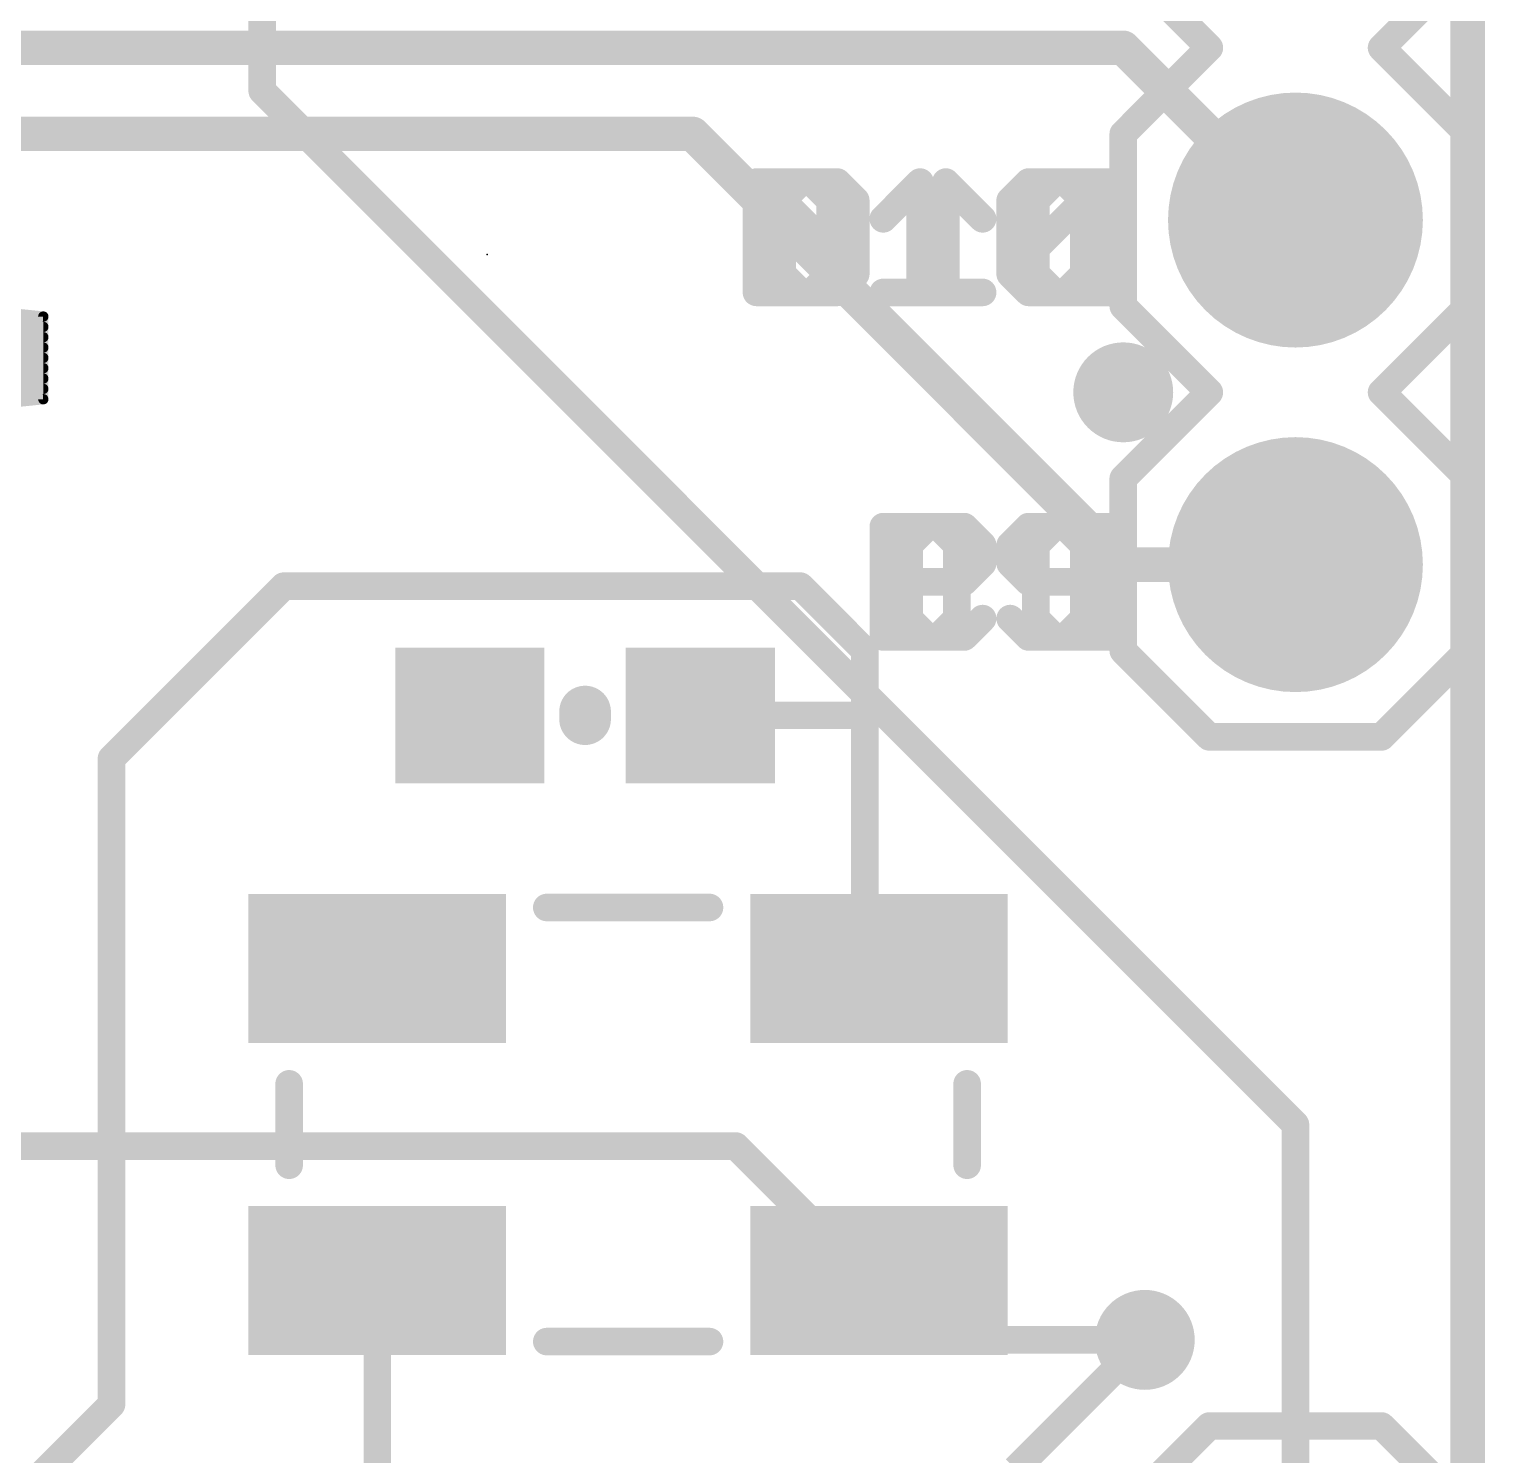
# Model space of a CAD drawing. Extents: x -11.6 to 46, y -5.8 to 74.7.
# Drawn here: x 27.49 to 38.23, y 35.35 to 45.86 of the extents above; entities that cross this region are included whole.
import ezdxf

# ---------------------------------------------------------------- set-up
doc = ezdxf.new("R2010")
doc.units = 0
for name, color, linetype in [('1', 12, 'CONTINUOUS'), ('16', 132, 'CONTINUOUS'), ('17', 110, 'CONTINUOUS'), ('18', 110, 'CONTINUOUS'), ('20', 53, 'CONTINUOUS'), ('21', 41, 'CONTINUOUS'), ('22', 40, 'CONTINUOUS'), ('24', 53, 'CONTINUOUS')]:
    doc.layers.add(name, color=color, linetype=linetype)

# ---------------------------------------------------------------- blocks, each defined once
blk = doc.blocks.new('RECT')
blk.add_solid([(-0.5, -0.5), (0.5, -0.5), (-0.5, 0.5), (0.5, 0.5)])
blk = doc.blocks.new('ROUNDP')
at = {"const_width": 0.5}
blk.add_lwpolyline([(0, -0.25, 1), (0, 0.25, 1), (0, -0.25)], format="xyb", dxfattribs=at)
blk = doc.blocks.new('ROUNDV')
at = {"const_width": 0.5}
blk.add_lwpolyline([(0, -0.25, 1), (0, 0.25, 1), (0, -0.25)], format="xyb", dxfattribs=at)

msp = doc.modelspace()

# ---------------------------------------------------------------- linework, layer by layer
at = {"layer": '1'}
for points, const_width in [([(38.1, 63.5), (38.1, 0)], 0.254), ([(26.1938, 45.72), (35.56, 45.72)], 0.254), ([(35.56, 45.72), (36.83, 44.45)], 0.254), ([(25.7175, 45.085), (32.385, 45.085)], 0.254), ([(32.385, 45.085), (35.56, 41.91)], 0.254), ([(35.56, 41.91), (36.83, 41.91)], 0.254), ([(28.0988, 40.4813), (29.3688, 41.7512)], 0.2032), ([(29.3688, 41.7512), (33.1788, 41.7512)], 0.2032), ([(33.1788, 41.7512), (33.655, 41.275)], 0.2032), ([(33.655, 41.275), (33.655, 40.86)], 0.2032), ([(33.5938, 40.7988), (33.655, 40.86)], 0.2032), ([(33.655, 40.86), (33.655, 39.0363)], 0.2032), ([(32.4413, 40.7988), (33.5938, 40.7988)], 0.2032), ([(28.0988, 35.7188), (28.0988, 40.4813)], 0.2032), ([(33.655, 39.0363), (33.7587, 38.9325)], 0.2032), ([(30.0587, 36.6325), (30.0587, 34.6625)], 0.2032), ([(34.7662, 35.2425), (35.7188, 36.195)], 0.2032), ([(27.3613, 34.9813), (28.0988, 35.7188)], 0.2032)]:
    msp.add_lwpolyline(points, dxfattribs=dict(at, const_width=const_width))
for points, const_width in [([(35.6049, 45.7649, 1), (35.5151, 45.6751)], 0.127), ([(35.56, 45.6565, 1), (35.56, 45.7835)], 0.127), ([(32.4299, 45.1299, 1), (32.3401, 45.0401)], 0.127), ([(32.385, 45.0215, 1), (32.385, 45.1485)], 0.127), ([(36.7851, 44.4051, 1), (36.8749, 44.4949)], 0.127), ([(35.56, 41.9735, 1), (35.56, 41.8465)], 0.127), ([(35.5151, 41.8651, 1), (35.6049, 41.9549)], 0.127), ([(36.83, 41.8465, 1), (36.83, 41.9735)], 0.127), ([(29.3688, 41.8021, 1), (29.3688, 41.7004)], 0.1016), ([(29.4047, 41.7153, 1), (29.3328, 41.7872)], 0.1016), ([(33.2147, 41.7872, 1), (33.1428, 41.7153)], 0.1016), ([(33.1788, 41.7004, 1), (33.1788, 41.8021)], 0.1016), ([(33.7058, 41.275, 1), (33.6042, 41.275)], 0.1016), ([(33.6191, 41.2391, 1), (33.6909, 41.3109)], 0.1016), ([(33.7058, 40.86, 1), (33.6042, 40.86)], 0.1016), ([(33.6042, 40.86, 1), (33.7058, 40.86)], 0.1016), ([(33.6909, 40.8241, 1), (33.6191, 40.8959)], 0.1016), ([(32.4413, 40.8496, 1), (32.4413, 40.748)], 0.1016), ([(33.5578, 40.8347, 1), (33.6297, 40.7628)], 0.1016), ([(33.5938, 40.748, 1), (33.5938, 40.8496)], 0.1016), ([(28.1496, 40.4813, 1), (28.048, 40.4813)], 0.1016), ([(28.0628, 40.5172, 1), (28.1347, 40.4453)], 0.1016), ([(33.6909, 39.0722, 1), (33.6191, 39.0003)], 0.1016), ([(33.6042, 39.0363, 1), (33.7058, 39.0363)], 0.1016), ([(33.7228, 38.8966, 1), (33.7947, 38.9684)], 0.1016), ([(30.1095, 36.6325, 1), (30.008, 36.6325)], 0.1016), ([(35.7547, 36.1591, 1), (35.6828, 36.2309)], 0.1016), ([(28.048, 35.7188, 1), (28.1496, 35.7188)], 0.1016), ([(28.1347, 35.6828, 1), (28.0628, 35.7547)], 0.1016)]:
    msp.add_lwpolyline(points, format="xyb", dxfattribs=dict(at, const_width=const_width))
at = {"layer": '16'}
for points, const_width in [([(38.1, 63.5), (38.1, 0)], 0.254), ([(29.21, 46.5138), (29.21, 45.4025)], 0.2032), ([(29.21, 45.4025), (36.83, 37.7825)], 0.2032), ([(36.83, 37.7825), (36.83, 34.29)], 0.2032), ([(20.7963, 37.6238), (32.7025, 37.6238)], 0.2032), ([(32.7025, 37.6238), (34.1313, 36.195)], 0.2032), ([(34.1313, 36.195), (35.7188, 36.195)], 0.2032)]:
    msp.add_lwpolyline(points, dxfattribs=dict(at, const_width=const_width))
at = {"layer": '16', "const_width": 0.1016}
for points in [[(29.2459, 45.4384, 1), (29.1741, 45.3666)], [(29.1592, 45.4025, 1), (29.2608, 45.4025)], [(36.8808, 37.7825, 1), (36.7792, 37.7825)], [(36.7941, 37.7466, 1), (36.8659, 37.8184)], [(32.7384, 37.6597, 1), (32.6666, 37.5878)], [(32.7025, 37.5729, 1), (32.7025, 37.6746)], [(34.1313, 36.2458, 1), (34.1313, 36.1442)], [(35.7188, 36.1442, 1), (35.7188, 36.2458)], [(34.0953, 36.1591, 1), (34.1672, 36.2309)]]:
    msp.add_lwpolyline(points, format="xyb", dxfattribs=at)
at = {"layer": '20', "const_width": 0.2032}
msp.add_lwpolyline([(38.1, 0), (38.1, 63.5)], dxfattribs=at)
at = {"layer": '21'}
for points, const_width in [([(36.195, 45.72), (35.56, 46.355)], 0.2032), ([(38.1, 46.355), (37.465, 45.72)], 0.2032), ([(36.195, 45.72), (35.56, 45.085)], 0.2032), ([(38.1, 45.085), (37.465, 45.72)], 0.2032), ([(35.56, 43.815), (35.56, 45.085)], 0.2032), ([(38.1, 45.085), (38.1, 43.815)], 0.2032), ([(32.855, 44.7301), (32.855, 43.9166)], 0.2032), ([(33.2618, 44.7301), (32.855, 44.7301)], 0.2032), ([(33.3974, 44.5945), (33.2618, 44.7301)], 0.2032), ([(33.7906, 44.4589), (34.0617, 44.7301)], 0.2032), ([(34.0617, 44.7301), (34.0617, 43.9166)], 0.2032), ([(34.7261, 44.5945), (34.8617, 44.7301)], 0.2032), ([(34.8617, 44.7301), (35.1328, 44.7301)], 0.2032), ([(35.1328, 44.7301), (35.2684, 44.5945)], 0.2032), ([(33.3974, 44.0522), (33.3974, 44.5945)], 0.2032), ([(34.7261, 44.0522), (34.7261, 44.5945)], 0.2032), ([(34.7261, 44.0522), (35.2684, 44.5945)], 0.2032), ([(35.2684, 44.5945), (35.2684, 44.0522)], 0.2032), ([(33.2618, 43.9166), (33.3974, 44.0522)], 0.2032), ([(34.8617, 43.9166), (34.7261, 44.0522)], 0.2032), ([(35.2684, 44.0522), (35.1328, 43.9166)], 0.2032), ([(32.855, 43.9166), (33.2618, 43.9166)], 0.2032), ([(33.7906, 43.9166), (34.3329, 43.9166)], 0.2032), ([(35.1328, 43.9166), (34.8617, 43.9166)], 0.2032), ([(36.195, 43.18), (35.56, 43.815)], 0.2032), ([(38.1, 43.815), (37.465, 43.18)], 0.2032), ([(27.5957, 43.7387), (26.7889, 43.8206)], 0.0762), ([(25.8297, 43.7388), (27.5947, 43.7388)], 0.0762), ([(25.8588, 43.6626), (27.5957, 43.6626)], 0.0762), ([(27.5957, 43.1293), (27.5957, 43.7387)], 0.0762), ([(25.8769, 43.5864), (27.5957, 43.5864)], 0.0762), ([(25.8891, 43.5102), (27.5957, 43.5102)], 0.0762), ([(25.8887, 43.3578), (27.5957, 43.3578)], 0.0762), ([(25.8922, 43.434), (27.5957, 43.434)], 0.0762), ([(25.8775, 43.2816), (27.5957, 43.2816)], 0.0762), ([(35.56, 42.545), (36.195, 43.18)], 0.2032), ([(37.465, 43.18), (38.1, 42.545)], 0.2032), ([(25.8304, 43.1292), (27.5947, 43.1292)], 0.0762), ([(25.8579, 43.2054), (27.5957, 43.2054)], 0.0762), ([(26.7889, 43.0474), (27.5957, 43.1293)], 0.0762), ([(35.56, 41.275), (35.56, 42.545)], 0.2032), ([(38.1, 42.545), (38.1, 41.275)], 0.2032), ([(33.7906, 42.1901), (33.7906, 41.3766)], 0.2032), ([(34.1973, 42.1901), (33.7906, 42.1901)], 0.2032), ([(34.3329, 42.0545), (34.1973, 42.1901)], 0.2032), ([(34.8617, 42.1901), (34.7261, 42.0545)], 0.2032), ([(35.1328, 42.1901), (34.8617, 42.1901)], 0.2032), ([(35.2684, 42.0545), (35.1328, 42.1901)], 0.2032), ([(34.3329, 41.5122), (34.3329, 42.0545)], 0.2032), ([(34.7261, 42.0545), (34.7261, 41.9189)], 0.2032), ([(35.2684, 41.5122), (35.2684, 42.0545)], 0.2032), ([(34.7261, 41.9189), (34.8617, 41.7833)], 0.2032), ([(34.8617, 41.7833), (35.2684, 41.7833)], 0.2032), ([(34.1973, 41.3766), (34.3329, 41.5122)], 0.2032), ([(34.7261, 41.5122), (34.8617, 41.3766)], 0.2032), ([(35.1328, 41.3766), (35.2684, 41.5122)], 0.2032), ([(33.7906, 41.3766), (34.1973, 41.3766)], 0.2032), ([(34.8617, 41.3766), (35.1328, 41.3766)], 0.2032), ([(36.195, 40.64), (35.56, 41.275)], 0.2032), ([(38.1, 41.275), (37.465, 40.64)], 0.2032), ([(31.5913, 40.8267), (31.5913, 40.7708)], 0.381), ([(37.465, 40.64), (36.195, 40.64)], 0.2032), ([(31.3087, 39.3825), (32.5087, 39.3825)], 0.2032), ([(29.4088, 37.4825), (29.4088, 38.0825)], 0.2032), ([(34.4088, 37.4825), (34.4088, 38.0825)], 0.2032), ([(32.5087, 36.1825), (31.3087, 36.1825)], 0.2032), ([(35.56, 34.925), (36.195, 35.56)], 0.2032), ([(36.195, 35.56), (37.465, 35.56)], 0.2032), ([(37.465, 35.56), (38.1, 34.925)], 0.2032)]:
    msp.add_lwpolyline(points, dxfattribs=dict(at, const_width=const_width))
for points, const_width in [([(36.2309, 45.6841, 1), (36.1591, 45.7559)], 0.1016), ([(36.1591, 45.6841, 1), (36.2309, 45.7559)], 0.1016), ([(37.5009, 45.7559, 1), (37.4291, 45.6841)], 0.1016), ([(37.4291, 45.7559, 1), (37.5009, 45.6841)], 0.1016), ([(35.6108, 45.085, 1), (35.5092, 45.085)], 0.1016), ([(35.5241, 45.1209, 1), (35.5959, 45.0491)], 0.1016), ([(38.1508, 45.085, 1), (38.0492, 45.085)], 0.1016), ([(38.0641, 45.0491, 1), (38.1359, 45.1209)], 0.1016), ([(32.9058, 44.7301, 1), (32.8042, 44.7301)], 0.1016), ([(32.855, 44.7809, 1), (32.855, 44.6793)], 0.1016), ([(33.2977, 44.766, 1), (33.2259, 44.6942)], 0.1016), ([(33.2618, 44.6793, 1), (33.2618, 44.7809)], 0.1016), ([(34.1125, 44.7301, 1), (34.0109, 44.7301)], 0.1016), ([(34.0976, 44.6942, 1), (34.0258, 44.766)], 0.1016), ([(34.8617, 44.7809, 1), (34.8617, 44.6793)], 0.1016), ([(34.8976, 44.6942, 1), (34.8257, 44.766)], 0.1016), ([(35.1687, 44.766, 1), (35.0969, 44.6942)], 0.1016), ([(35.1328, 44.6793, 1), (35.1328, 44.7809)], 0.1016), ([(33.4482, 44.5945, 1), (33.3466, 44.5945)], 0.1016), ([(33.3615, 44.5586, 1), (33.4333, 44.6304)], 0.1016), ([(34.7769, 44.5945, 1), (34.6753, 44.5945)], 0.1016), ([(34.6902, 44.6304, 1), (34.762, 44.5586)], 0.1016), ([(35.3192, 44.5945, 1), (35.2176, 44.5945)], 0.1016), ([(35.3043, 44.5586, 1), (35.2325, 44.6304)], 0.1016), ([(35.2325, 44.5586, 1), (35.3043, 44.6304)], 0.1016), ([(33.7546, 44.4948, 1), (33.8265, 44.423)], 0.1016), ([(33.4333, 44.0163, 1), (33.3615, 44.0881)], 0.1016), ([(34.762, 44.0881, 1), (34.6902, 44.0163)], 0.1016), ([(34.6902, 44.0881, 1), (34.762, 44.0163)], 0.1016), ([(35.3043, 44.0163, 1), (35.2325, 44.0881)], 0.1016), ([(32.855, 43.9674, 1), (32.855, 43.8658)], 0.1016), ([(33.2618, 43.8658, 1), (33.2618, 43.9674)], 0.1016), ([(33.3466, 44.0522, 1), (33.4482, 44.0522)], 0.1016), ([(33.7906, 43.9674, 1), (33.7906, 43.8658)], 0.1016), ([(34.3329, 43.8658, 1), (34.3329, 43.9674)], 0.1016), ([(34.6753, 44.0522, 1), (34.7769, 44.0522)], 0.1016), ([(34.8617, 43.9674, 1), (34.8617, 43.8658)], 0.1016), ([(35.1328, 43.8658, 1), (35.1328, 43.9674)], 0.1016), ([(35.2176, 44.0522, 1), (35.3192, 44.0522)], 0.1016), ([(32.8042, 43.9166, 1), (32.9058, 43.9166)], 0.1016), ([(33.2259, 43.9525, 1), (33.2977, 43.8807)], 0.1016), ([(34.0109, 43.9166, 1), (34.1125, 43.9166)], 0.1016), ([(34.8257, 43.8807, 1), (34.8976, 43.9525)], 0.1016), ([(35.0969, 43.9525, 1), (35.1687, 43.8807)], 0.1016), ([(35.5959, 43.8509, 1), (35.5241, 43.7791)], 0.1016), ([(38.1359, 43.7791, 1), (38.0641, 43.8509)], 0.1016), ([(35.5092, 43.815, 1), (35.6108, 43.815)], 0.1016), ([(38.0492, 43.815, 1), (38.1508, 43.815)], 0.1016), ([(27.6147, 43.7387, 1), (27.5766, 43.7387)], 0.0381), ([(27.5937, 43.7197, 1), (27.5976, 43.7577)], 0.0381), ([(27.5947, 43.7198, 1), (27.5947, 43.7579)], 0.0381), ([(27.5957, 43.6436, 1), (27.5957, 43.6817)], 0.0381), ([(27.5957, 43.5674, 1), (27.5957, 43.6055)], 0.0381), ([(27.5957, 43.4912, 1), (27.5957, 43.5293)], 0.0381), ([(27.5957, 43.415, 1), (27.5957, 43.4531)], 0.0381), ([(27.5957, 43.3388, 1), (27.5957, 43.3769)], 0.0381), ([(27.5957, 43.2626, 1), (27.5957, 43.3007)], 0.0381), ([(36.2309, 43.1441, 1), (36.1591, 43.2159)], 0.1016), ([(36.1591, 43.1441, 1), (36.2309, 43.2159)], 0.1016), ([(37.5009, 43.2159, 1), (37.4291, 43.1441)], 0.1016), ([(37.4291, 43.2159, 1), (37.5009, 43.1441)], 0.1016), ([(27.5976, 43.1103, 1), (27.5937, 43.1483)], 0.0381), ([(27.5947, 43.1102, 1), (27.5947, 43.1483)], 0.0381), ([(27.5957, 43.1864, 1), (27.5957, 43.2245)], 0.0381), ([(27.5766, 43.1293, 1), (27.6147, 43.1293)], 0.0381), ([(35.6108, 42.545, 1), (35.5092, 42.545)], 0.1016), ([(35.5241, 42.5809, 1), (35.5959, 42.5091)], 0.1016), ([(38.1508, 42.545, 1), (38.0492, 42.545)], 0.1016), ([(38.0641, 42.5091, 1), (38.1359, 42.5809)], 0.1016), ([(33.8414, 42.1901, 1), (33.7398, 42.1901)], 0.1016), ([(33.7906, 42.2409, 1), (33.7906, 42.1393)], 0.1016), ([(34.2332, 42.226, 1), (34.1614, 42.1542)], 0.1016), ([(34.1973, 42.1393, 1), (34.1973, 42.2409)], 0.1016), ([(34.8617, 42.2409, 1), (34.8617, 42.1393)], 0.1016), ([(34.8976, 42.1542, 1), (34.8257, 42.226)], 0.1016), ([(35.1687, 42.226, 1), (35.0969, 42.1542)], 0.1016), ([(35.1328, 42.1393, 1), (35.1328, 42.2409)], 0.1016), ([(34.3837, 42.0545, 1), (34.2821, 42.0545)], 0.1016), ([(34.297, 42.0186, 1), (34.3688, 42.0904)], 0.1016), ([(34.7769, 42.0545, 1), (34.6753, 42.0545)], 0.1016), ([(34.6902, 42.0904, 1), (34.762, 42.0186)], 0.1016), ([(35.3192, 42.0545, 1), (35.2176, 42.0545)], 0.1016), ([(35.2325, 42.0186, 1), (35.3043, 42.0904)], 0.1016), ([(34.762, 41.9548, 1), (34.6902, 41.883)], 0.1016), ([(34.6753, 41.9189, 1), (34.7769, 41.9189)], 0.1016), ([(34.8617, 41.8341, 1), (34.8617, 41.7325)], 0.1016), ([(34.8257, 41.7474, 1), (34.8976, 41.8193)], 0.1016), ([(35.2684, 41.7325, 1), (35.2684, 41.8341)], 0.1016), ([(34.2821, 41.5122, 1), (34.3837, 41.5122)], 0.1016), ([(34.3688, 41.4763, 1), (34.297, 41.5481)], 0.1016), ([(34.762, 41.5481, 1), (34.6902, 41.4763)], 0.1016), ([(35.2176, 41.5122, 1), (35.3192, 41.5122)], 0.1016), ([(35.3043, 41.4763, 1), (35.2325, 41.5481)], 0.1016), ([(33.7906, 41.4274, 1), (33.7906, 41.3258)], 0.1016), ([(34.1614, 41.4125, 1), (34.2332, 41.3407)], 0.1016), ([(34.1973, 41.3258, 1), (34.1973, 41.4274)], 0.1016), ([(34.8617, 41.4274, 1), (34.8617, 41.3258)], 0.1016), ([(34.8257, 41.3407, 1), (34.8976, 41.4125)], 0.1016), ([(35.0969, 41.4125, 1), (35.1687, 41.3407)], 0.1016), ([(35.1328, 41.3258, 1), (35.1328, 41.4274)], 0.1016), ([(33.7398, 41.3766, 1), (33.8414, 41.3766)], 0.1016), ([(35.5959, 41.3109, 1), (35.5241, 41.2391)], 0.1016), ([(38.1359, 41.2391, 1), (38.0641, 41.3109)], 0.1016), ([(35.5092, 41.275, 1), (35.6108, 41.275)], 0.1016), ([(38.0492, 41.275, 1), (38.1508, 41.275)], 0.1016), ([(31.6865, 40.8267, 1), (31.496, 40.8267)], 0.1905), ([(31.496, 40.7708, 1), (31.6865, 40.7708)], 0.1905), ([(36.195, 40.6908, 1), (36.195, 40.5892)], 0.1016), ([(36.1591, 40.6041, 1), (36.2309, 40.6759)], 0.1016), ([(37.4291, 40.6759, 1), (37.5009, 40.6041)], 0.1016), ([(37.465, 40.5892, 1), (37.465, 40.6908)], 0.1016), ([(31.3087, 39.4333, 1), (31.3087, 39.3317)], 0.1016), ([(32.5087, 39.3317, 1), (32.5087, 39.4333)], 0.1016), ([(29.4596, 38.0825, 1), (29.358, 38.0825)], 0.1016), ([(34.4596, 38.0825, 1), (34.358, 38.0825)], 0.1016), ([(29.358, 37.4825, 1), (29.4596, 37.4825)], 0.1016), ([(34.358, 37.4825, 1), (34.4596, 37.4825)], 0.1016), ([(31.3087, 36.2333, 1), (31.3087, 36.1317)], 0.1016), ([(32.5087, 36.1317, 1), (32.5087, 36.2333)], 0.1016), ([(36.195, 35.6108, 1), (36.195, 35.5092)], 0.1016), ([(36.2309, 35.5241, 1), (36.1591, 35.5959)], 0.1016), ([(37.5009, 35.5959, 1), (37.4291, 35.5241)], 0.1016), ([(37.465, 35.5092, 1), (37.465, 35.6108)], 0.1016)]:
    msp.add_lwpolyline(points, format="xyb", dxfattribs=dict(at, const_width=const_width))
at = {"layer": '22', "const_width": 0.2032}
for points in [[(33.1806, 44.7301), (33.045, 44.5945)], [(33.4518, 44.7301), (33.1806, 44.7301)], [(33.5874, 44.5945), (33.4518, 44.7301)], [(34.5229, 44.4589), (34.2517, 44.7301)], [(34.2517, 44.7301), (34.2517, 43.9166)], [(34.9161, 44.5945), (35.0517, 44.7301)], [(35.0517, 44.7301), (35.4584, 44.7301)], [(35.4584, 44.7301), (35.4584, 43.9166)], [(33.045, 44.5945), (33.045, 44.0522)], [(33.5874, 44.0522), (33.045, 44.5945)], [(33.5874, 44.0522), (33.5874, 44.5945)], [(34.9161, 44.0522), (34.9161, 44.5945)], [(33.045, 44.0522), (33.1806, 43.9166)], [(33.4518, 43.9166), (33.5874, 44.0522)], [(35.0517, 43.9166), (34.9161, 44.0522)], [(33.1806, 43.9166), (33.4518, 43.9166)], [(34.5229, 43.9166), (33.9806, 43.9166)], [(35.4584, 43.9166), (35.0517, 43.9166)], [(33.9806, 42.0545), (34.1161, 42.1901)], [(34.1161, 42.1901), (34.3873, 42.1901)], [(34.3873, 42.1901), (34.5229, 42.0545)], [(34.9161, 42.0545), (35.0517, 42.1901)], [(35.0517, 42.1901), (35.4584, 42.1901)], [(35.4584, 42.1901), (35.4584, 41.3766)], [(33.9806, 41.5122), (33.9806, 42.0545)], [(34.5229, 42.0545), (34.5229, 41.9189)], [(34.9161, 41.5122), (34.9161, 42.0545)], [(34.5229, 41.9189), (34.3873, 41.7833)], [(34.3873, 41.7833), (33.9806, 41.7833)], [(34.1161, 41.3766), (33.9806, 41.5122)], [(34.5229, 41.5122), (34.3873, 41.3766)], [(35.0517, 41.3766), (34.9161, 41.5122)], [(34.3873, 41.3766), (34.1161, 41.3766)], [(35.4584, 41.3766), (35.0517, 41.3766)]]:
    msp.add_lwpolyline(points, dxfattribs=at)
at = {"layer": '22', "const_width": 0.1016}
for points in [[(33.1806, 44.7809, 1), (33.1806, 44.6793)], [(33.2165, 44.6942, 1), (33.1447, 44.766)], [(33.4877, 44.766, 1), (33.4159, 44.6942)], [(33.4518, 44.6793, 1), (33.4518, 44.7809)], [(34.2876, 44.766, 1), (34.2158, 44.6942)], [(34.3025, 44.7301, 1), (34.2009, 44.7301)], [(35.0517, 44.7809, 1), (35.0517, 44.6793)], [(35.0876, 44.6942, 1), (35.0157, 44.766)], [(35.5092, 44.7301, 1), (35.4076, 44.7301)], [(35.4584, 44.6793, 1), (35.4584, 44.7809)], [(33.0958, 44.5945, 1), (32.9942, 44.5945)], [(33.081, 44.6304, 1), (33.0091, 44.5586)], [(33.0091, 44.6304, 1), (33.081, 44.5586)], [(33.6382, 44.5945, 1), (33.5366, 44.5945)], [(33.5514, 44.5586, 1), (33.6233, 44.6304)], [(34.9669, 44.5945, 1), (34.8653, 44.5945)], [(34.8802, 44.6304, 1), (34.952, 44.5586)], [(34.487, 44.423, 1), (34.5588, 44.4948)], [(33.081, 44.0881, 1), (33.0091, 44.0163)], [(33.6233, 44.0163, 1), (33.5514, 44.0881)], [(33.5514, 44.0163, 1), (33.6233, 44.0881)], [(34.952, 44.0881, 1), (34.8802, 44.0163)], [(32.9942, 44.0522, 1), (33.0958, 44.0522)], [(33.1806, 43.9674, 1), (33.1806, 43.8658)], [(33.4518, 43.8658, 1), (33.4518, 43.9674)], [(33.5366, 44.0522, 1), (33.6382, 44.0522)], [(33.9806, 43.9674, 1), (33.9806, 43.8658)], [(34.5229, 43.8658, 1), (34.5229, 43.9674)], [(34.8653, 44.0522, 1), (34.9669, 44.0522)], [(35.0517, 43.9674, 1), (35.0517, 43.8658)], [(35.4584, 43.8658, 1), (35.4584, 43.9674)], [(33.1447, 43.8807, 1), (33.2165, 43.9525)], [(33.4159, 43.9525, 1), (33.4877, 43.8807)], [(34.2009, 43.9166, 1), (34.3025, 43.9166)], [(35.0157, 43.8807, 1), (35.0876, 43.9525)], [(35.4076, 43.9166, 1), (35.5092, 43.9166)], [(34.1161, 42.2409, 1), (34.1161, 42.1393)], [(34.1521, 42.1542, 1), (34.0802, 42.226)], [(34.4232, 42.226, 1), (34.3514, 42.1542)], [(34.3873, 42.1393, 1), (34.3873, 42.2409)], [(35.0517, 42.2409, 1), (35.0517, 42.1393)], [(35.0876, 42.1542, 1), (35.0157, 42.226)], [(35.5092, 42.1901, 1), (35.4076, 42.1901)], [(35.4584, 42.1393, 1), (35.4584, 42.2409)], [(33.9446, 42.0904, 1), (34.0165, 42.0186)], [(34.0314, 42.0545, 1), (33.9298, 42.0545)], [(34.5737, 42.0545, 1), (34.4721, 42.0545)], [(34.487, 42.0186, 1), (34.5588, 42.0904)], [(34.9669, 42.0545, 1), (34.8653, 42.0545)], [(34.8802, 42.0904, 1), (34.952, 42.0186)], [(34.5588, 41.883, 1), (34.487, 41.9548)], [(33.9806, 41.8341, 1), (33.9806, 41.7325)], [(34.3514, 41.8193, 1), (34.4232, 41.7474)], [(34.3873, 41.7325, 1), (34.3873, 41.8341)], [(34.4721, 41.9189, 1), (34.5737, 41.9189)], [(34.0165, 41.5481, 1), (33.9446, 41.4763)], [(33.9298, 41.5122, 1), (34.0314, 41.5122)], [(34.5588, 41.4763, 1), (34.487, 41.5481)], [(34.952, 41.5481, 1), (34.8802, 41.4763)], [(34.8653, 41.5122, 1), (34.9669, 41.5122)], [(34.1161, 41.4274, 1), (34.1161, 41.3258)], [(34.0802, 41.3407, 1), (34.1521, 41.4125)], [(34.3514, 41.4125, 1), (34.4232, 41.3407)], [(34.3873, 41.3258, 1), (34.3873, 41.4274)], [(35.0517, 41.4274, 1), (35.0517, 41.3258)], [(35.0157, 41.3407, 1), (35.0876, 41.4125)], [(35.4584, 41.3258, 1), (35.4584, 41.4274)], [(35.4076, 41.3766, 1), (35.5092, 41.3766)]]:
    msp.add_lwpolyline(points, format="xyb", dxfattribs=at)
at = {"layer": '24'}
msp.add_point((30.8703, 44.196), dxfattribs=at)

# ---------------------------------------------------------------- block references
at = {"layer": '1', "xscale": 1.1}
for p in [(30.7413, 40.7988), (32.4413, 40.7988)]:
    msp.add_blockref('RECT', p, dxfattribs=at)
at = {"layer": '1', "xscale": 1.9, "yscale": 1.1, "rotation": 180}
for p in [(30.0587, 38.9325), (33.7587, 38.9325), (30.0587, 36.6325), (33.7587, 36.6325)]:
    msp.add_blockref('RECT', p, dxfattribs=at)
at = {"layer": '17', "xscale": 1.8796, "yscale": 1.8796}
for p in [(36.83, 44.45), (36.83, 44.45), (36.83, 41.91), (36.83, 41.91)]:
    msp.add_blockref('ROUNDP', p, dxfattribs=at)
at = {"layer": '18', "xscale": 0.7366, "yscale": 0.7366}
for p in [(35.56, 43.18), (35.56, 43.18), (35.7188, 36.195), (35.7188, 36.195)]:
    msp.add_blockref('ROUNDV', p, dxfattribs=at)

doc.saveas('drawing.dxf')
